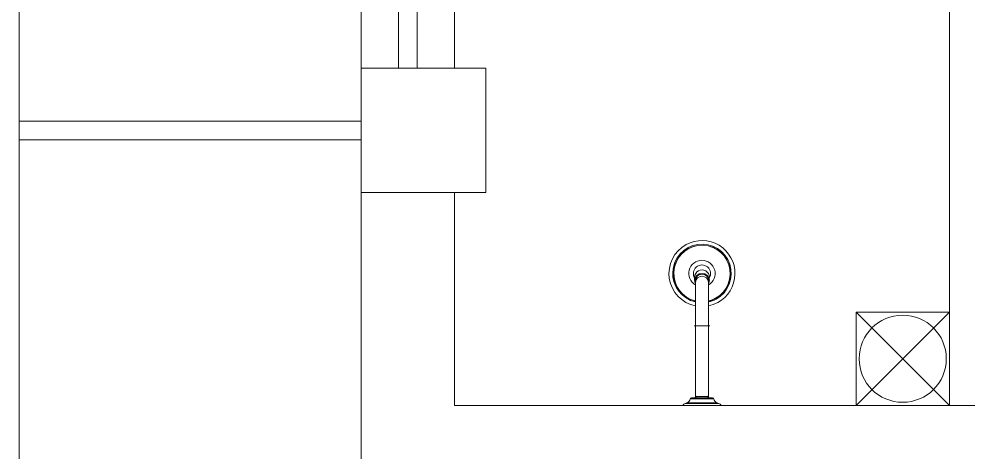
# Model space of a CAD drawing. Header units: millimetres. Extents: x 867 to 1330, y 209 to 507.
# Drawn here: x 1182.261 to 1183.786, y 441.993 to 442.689 of the extents above; entities that cross this region are included whole.
import ezdxf

# ---------------------------------------------------------------- set-up
doc = ezdxf.new("R2010")
doc.units = ezdxf.units.MM
doc.header["$LTSCALE"] = 5
doc.linetypes.add('DASHDOT', pattern=[25.4, 12.7, -6.35, 0, -6.35])
doc.linetypes.add('HIDDEN2', pattern=[4.7625, 3.175, -1.5875])
doc.layers.add('I-ARQ', color=8, linetype='Continuous', lineweight=0)

msp = doc.modelspace()

# ---------------------------------------------------------------- linework, layer by layer
at = {"layer": 'I-ARQ'}
for p, q in [((1182.2607, 456.9225), (1182.2607, 437.7725)), ((1182.2607, 456.9225), (1182.2607, 437.7725)), ((1182.2607, 456.9225), (1182.2607, 437.7725)), ((1182.8107, 447.2475), (1182.8107, 437.9725)), ((1183.7557, 442.0681), (1183.7557, 443.4281)), ((1182.9607, 443.3215), (1182.9607, 442.61)), ((1182.8107, 442.41), (1182.8107, 442.61)), ((1182.8107, 442.61), (1183.0107, 442.61)), ((1182.8107, 442.41), (1182.8107, 442.61)), ((1182.8107, 442.61), (1183.0107, 442.61)), ((1183.0107, 442.61), (1183.0107, 442.41)), ((1183.0107, 442.61), (1183.0107, 442.41)), ((1182.8107, 442.525), (1182.2607, 442.525)), ((1182.8107, 442.525), (1182.2607, 442.525)), ((1182.8107, 442.525), (1182.2607, 442.525)), ((1182.8107, 442.495), (1182.2607, 442.495)), ((1182.8107, 442.495), (1182.2607, 442.495)), ((1182.8107, 442.495), (1182.2607, 442.495)), ((1183.0107, 442.41), (1182.8107, 442.41)), ((1183.0107, 442.41), (1182.8107, 442.41)), ((1182.9607, 442.41), (1182.9607, 442.0681)), ((1183.7557, 442.2181), (1183.6057, 442.0681)), ((1183.7557, 442.0681), (1183.6057, 442.2181)), ((1183.6057, 442.2181), (1183.6057, 442.0681)), ((1183.7557, 442.2181), (1183.6057, 442.2181)), ((1183.7557, 442.0681), (1183.7557, 442.2181)), ((1185.4357, 442.0681), (1182.9607, 442.0681)), ((1183.6057, 442.0681), (1183.7557, 442.0681))]:
    msp.add_line(p, q, dxfattribs=at)
at = {"layer": 'I-ARQ', "linetype": 'HIDDEN2'}
for p, q in [((1182.8707, 442.61), (1182.8707, 443.11)), ((1182.9007, 443.11), (1182.9007, 442.61))]:
    msp.add_line(p, q, dxfattribs=at)
at = {"layer": 'I-ARQ'}
for points in [[(1183.3478, 442.228, -0.700978), (1183.3327, 442.3266, -1), (1183.3836, 442.2335, -0.07613), (1183.3685, 442.228)], [(1183.3685, 442.2343, 0.06962), (1183.3807, 442.2389, 5.480122), (1183.3478, 442.2343)], [(1183.3478, 442.2616, -3.836175), (1183.3685, 442.2616)], [(1183.3464, 442.2727, -1.802734), (1183.3699, 442.2727)], [(1183.3391, 442.0784, -0.280777), (1183.3342, 442.0723)], [(1183.3772, 442.0784, 0.377188), (1183.3752, 442.0802), (1183.3411, 442.0802, 0.377188), (1183.3391, 442.0784)], [(1183.3821, 442.0723, -0.280777), (1183.3772, 442.0784)]]:
    msp.add_lwpolyline(points, format="xyb", dxfattribs=at)
at = {"layer": 'I-ARQ', "ltscale": 0.06322}
for points in [[(1183.3685, 442.2343), (1183.3685, 442.2356, 0.067971), (1183.38, 442.24, 5.429636), (1183.3478, 442.2356)], [(1183.3685, 442.2616), (1183.3685, 442.236, 0.067551), (1183.3799, 442.2403, 5.416932), (1183.3478, 442.236)]]:
    msp.add_lwpolyline(points, format="xyb", dxfattribs=at)
at = {"layer": 'I-ARQ', "ltscale": 0.067122}
msp.add_lwpolyline([(1183.3464, 442.2746), (1183.3464, 442.2691, 0.128945), (1183.3478, 442.2639)], format="xyb", dxfattribs=at)
at = {"layer": 'I-ARQ', "ltscale": 0.06322}
for points in [[(1183.3478, 442.2711), (1183.3478, 442.2616)], [(1183.3685, 442.2711), (1183.3685, 442.2616)], [(1183.3478, 442.2616), (1183.3478, 442.228)], [(1183.3478, 442.228), (1183.3478, 442.1958)], [(1183.3685, 442.2343), (1183.3685, 442.228)], [(1183.3685, 442.228), (1183.3685, 442.1958)]]:
    msp.add_lwpolyline(points, dxfattribs=at)
at = {"layer": 'I-ARQ', "ltscale": 0.067121}
for points in [[(1183.3699, 442.2727), (1183.3699, 442.2746)], [(1183.3699, 442.2692), (1183.3699, 442.2727)]]:
    msp.add_lwpolyline(points, dxfattribs=at)
at = {"layer": 'I-ARQ', "linetype": 'DASHDOT', "ltscale": 0.30975}
msp.add_lwpolyline([(1183.3458, 442.1958), (1183.3706, 442.1958)], dxfattribs=at)
at = {"layer": 'I-ARQ'}
for points in [[(1183.3478, 442.0802), (1183.3478, 442.1958)], [(1183.3685, 442.0802), (1183.3685, 442.1958)]]:
    msp.add_lwpolyline(points, dxfattribs=at)
at = {"layer": 'I-ARQ', "ltscale": 0.258125}
msp.add_lwpolyline([(1183.3685, 442.1958), (1183.3478, 442.1958)], dxfattribs=at)
at = {"layer": 'I-ARQ', "ltscale": 0.029062}
for points in [[(1183.3489, 442.0802), (1183.3489, 442.0825), (1183.3478, 442.0843)], [(1183.3675, 442.0802), (1183.3675, 442.0825)]]:
    msp.add_lwpolyline(points, dxfattribs=at)
at = {"layer": 'I-ARQ', "ltscale": 0.242325}
msp.add_lwpolyline([(1183.3685, 442.0825), (1183.3478, 442.0825)], dxfattribs=at)
at = {"layer": 'I-ARQ', "ltscale": 0.218093}
msp.add_lwpolyline([(1183.3675, 442.0825), (1183.35, 442.0825)], dxfattribs=at)
at = {"layer": 'I-ARQ', "ltscale": 0.025813}
msp.add_lwpolyline([(1183.3675, 442.0825), (1183.3685, 442.0843)], dxfattribs=at)
at = {"layer": 'I-ARQ', "ltscale": 0.200747}
msp.add_lwpolyline([(1183.331, 442.0711, 0.164371), (1183.3273, 442.0681), (1183.389, 442.0681, 0.164371), (1183.3853, 442.0711)], format="xyb", dxfattribs=at)
at = {"layer": 'I-ARQ'}
msp.add_lwpolyline([(1183.3853, 442.0711), (1183.331, 442.0711), (1183.3342, 442.0723), (1183.3821, 442.0723)], close=True, dxfattribs=at)
at = {"layer": 'I-ARQ', "ltscale": 0.352288}
msp.add_lwpolyline([(1183.3772, 442.0784), (1183.3391, 442.0784)], dxfattribs=at)
at = {"layer": 'I-ARQ'}
msp.add_circle((1183.6807, 442.1431), 0.07, dxfattribs=at)
at = {"layer": 'I-ARQ', "extrusion": (-2.21397e-44, -1.84636e-46, -1)}
for centre, major_axis, ratio, start_param, end_param in [((1183.3582, 442.2746), (0.0118, 0), 0.939693, 3.141564, 4.212389), ((1183.3582, 442.2746), (0.0118, 0), 0.939693, 4.212389, 6.283156), ((1183.3582, 442.269), (0.0113, 0), 0.939693, 2.733002, 6.691777), ((1183.3582, 442.269), (0.0112, 0), 0.939693, 2.754135, 6.670643), ((1183.3582, 442.2692), (0.0118, 0), 0.939692, 3.141597, 6.283189), ((1183.3582, 442.2691), (0.0105, 0), 0.939693, 3.141564, 4.212389), ((1183.3582, 442.2691), (0.0105, 0), 0.939693, 2.942153, 3.141564), ((1183.3582, 442.266), (0.0103, 0), 0.939693, 3.141593, 6.283185), ((1183.3582, 442.2697), (0.00722, 0.00722), 1, 3.73929, 3.900306), ((1183.3582, 442.2691), (0.0105, 0), 0.939693, 4.212389, 6.283156), ((1183.3582, 442.2697), (0.00722, 0.00722), 1, 0.812086, 0.973103), ((1183.3582, 442.2692), (-0.0118, 0), 0.942388, 3.140774, 3.638398), ((1183.3582, 442.2691), (0.0105, 0), 0.939693, -0.000029, 0.199444)]:
    msp.add_ellipse(centre, major_axis=major_axis, ratio=ratio, start_param=start_param, end_param=end_param, dxfattribs=at)

doc.saveas('drawing.dxf')
